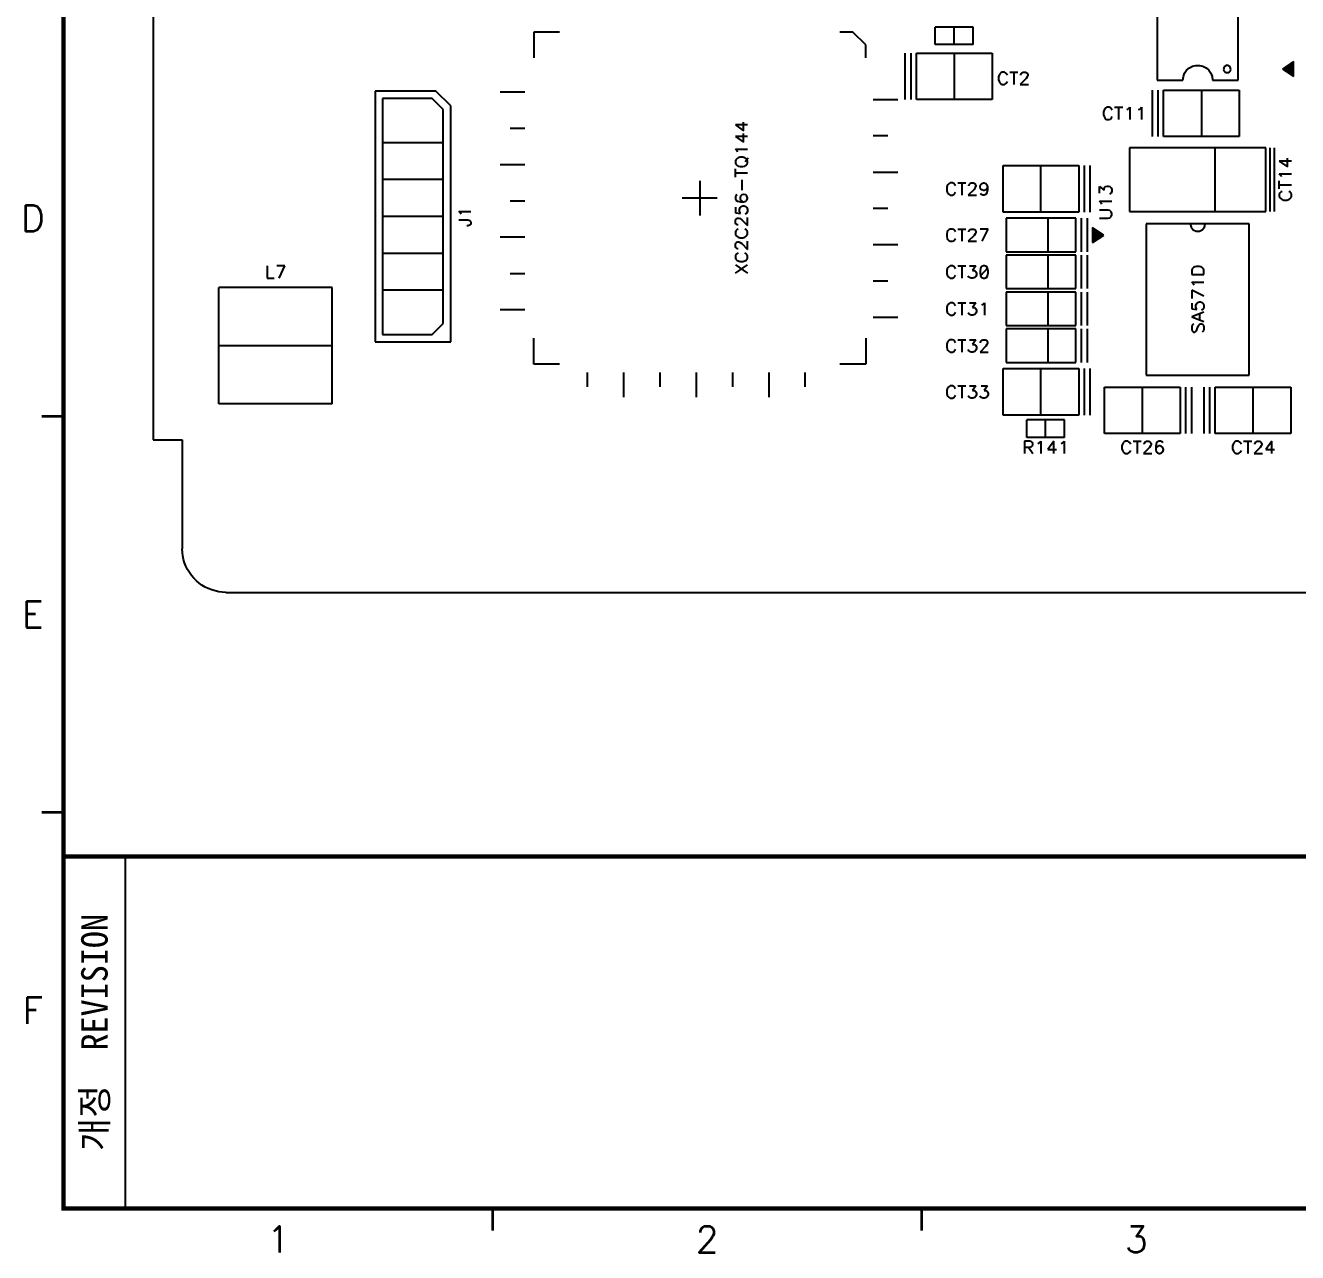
# Model space of a CAD drawing. Extents: x 295 to 953, y 10 to 290.
# Drawn here: x 487.6 to 632.2, y 10 to 149.4 of the extents above; entities that cross this region are included whole.
import ezdxf
from ezdxf.enums import TextEntityAlignment as Align

# ---------------------------------------------------------------- set-up
doc = ezdxf.new("R2010")
doc.units = 0
doc.header["$LTSCALE"] = 5
doc.header["$MEASUREMENT"] = 0
doc.layers.get('0').update_dxf_attribs({"linetype": 'CONTINUOUS', "lineweight": 25})
doc.layers.add('6', color=6, linetype='CONTINUOUS', lineweight=13)
for name, color, linetype in [('DV-INT-A3_TSK', 14, 'CONTINUOUS'), ('SHEET', 3, 'CONTINUOUS'), ('문자', 4, 'CONTINUOUS'), ('테두리', 3, 'CONTINUOUS')]:
    doc.layers.add(name, color=color, linetype=linetype)
doc.styles.get("Standard").update_dxf_attribs({"font": 'simplex.shx'})
doc.styles.add('굴림체', font='')
doc.styles.get('굴림체').set_extended_font_data('GulimChe')

# ---------------------------------------------------------------- blocks, each defined once
blk = doc.blocks.new('C')
at = {"layer": 'SHEET'}
blk.add_line((22, 55), (22, 15), dxfattribs=at)
at = {"layer": '테두리'}
for points, const_width in [([(15, 285), (15, 15), (405, 15), (405, 285), (15, 285)], 0.5), ([(12.5, 105), (15, 105)], 0.3), ([(12.5, 60), (15, 60)], 0.3), ([(15, 55), (405, 55)], 0.5), ([(63.75, 12.5), (63.75, 15)], 0.3), ([(112.5, 12.5), (112.5, 15)], 0.3)]:
    blk.add_lwpolyline(points, dxfattribs=dict(at, const_width=const_width))
at = {"layer": '문자'}
for s, p in [('D', (11.5, 127.5)), ('E', (11.5, 82.5)), ('F', (11.5, 37.5)), ('1', (39.38, 11.5)), ('2', (88.12, 11.5)), ('3', (136.88, 11.5))]:
    blk.add_text(s, height=3, dxfattribs=at).set_placement(p, align=Align.MIDDLE)
at = {"layer": '문자', "style": '굴림체'}
blk.add_text('개정  REVISION', height=3, rotation=90, dxfattribs=at).set_placement((18.5, 35), align=Align.MIDDLE_CENTER)

msp = doc.modelspace()

# ---------------------------------------------------------------- linework, layer by layer
msp.add_line((491.98, 15), (491.98, 15))
msp.add_line((491.98, 15), (491.98, 15))
at = {"layer": 'DV-INT-A3_TSK', "color": 7}
for p, q in [((502.16, 232.68), (502.16, 102.33)), ((616.22, 164.57), (616.22, 143.2)), ((625.44, 143.2), (625.44, 164.57)), ((595.31, 149.21), (591.02, 149.21)), ((591.02, 147.23), (591.02, 149.21)), ((593.17, 147.23), (593.17, 149.21)), ((595.31, 147.23), (595.31, 149.21)), ((548.33, 148.64), (545.39, 148.64)), ((545.39, 148.64), (545.39, 145.71)), ((581.64, 148.64), (580.18, 148.64)), ((583.11, 147.18), (581.64, 148.64)), ((583.11, 145.71), (583.11, 147.18)), ((587.56, 146.25), (587.56, 140.98)), ((588.22, 146.25), (588.22, 140.98)), ((588.88, 146.25), (597.46, 146.25)), ((588.88, 140.98), (588.88, 146.25)), ((595.31, 147.23), (591.02, 147.23)), ((593.17, 146.25), (593.17, 140.98)), ((597.46, 146.25), (597.46, 140.98)), ((619.57, 144.31), (619.88, 144.58)), ((619.88, 144.58), (620.24, 144.76)), ((620.24, 144.76), (620.63, 144.86)), ((620.63, 144.86), (621.03, 144.86)), ((621.03, 144.86), (621.42, 144.76)), ((621.42, 144.76), (621.78, 144.58)), ((621.78, 144.58), (622.08, 144.31)), ((623.85, 144.71), (623.77, 144.36)), ((624.18, 144.87), (623.85, 144.71)), ((624.51, 144.71), (624.18, 144.87)), ((624.59, 144.36), (624.51, 144.71)), ((631.72, 145.3), (630.45, 144.45)), ((630.85, 144.31), (630.85, 144.59)), ((630.94, 144.25), (630.94, 144.65)), ((631.04, 144.18), (631.04, 144.72)), ((631.14, 144.12), (631.14, 144.78)), ((631.23, 144.06), (631.23, 144.85)), ((631.33, 143.99), (631.33, 144.91)), ((631.43, 143.93), (631.43, 144.98)), ((631.52, 143.86), (631.52, 145.04)), ((631.62, 143.8), (631.62, 145.11)), ((631.72, 143.6), (631.72, 145.3)), ((598.27, 143.76), (598.21, 143.56)), ((598.21, 143.56), (598.21, 143.23)), ((598.21, 143.23), (598.27, 143.02)), ((598.34, 143.89), (598.27, 143.76)), ((598.48, 144.03), (598.34, 143.89)), ((598.61, 144.09), (598.48, 144.03)), ((598.87, 144.09), (598.61, 144.09)), ((599.01, 144.03), (598.87, 144.09)), ((599.14, 143.89), (599.01, 144.03)), ((599.21, 143.76), (599.14, 143.89)), ((599.47, 144.09), (600.41, 144.09)), ((599.94, 144.09), (599.94, 142.69)), ((601.34, 143.36), (600.67, 142.69)), ((600.74, 143.82), (600.81, 143.96)), ((600.74, 143.76), (600.74, 143.82)), ((600.81, 143.96), (600.87, 144.03)), ((600.87, 144.03), (601.01, 144.09)), ((601.01, 144.09), (601.27, 144.09)), ((601.27, 144.09), (601.41, 144.03)), ((601.47, 143.56), (601.34, 143.36)), ((601.41, 144.03), (601.47, 143.96)), ((601.47, 143.96), (601.54, 143.82)), ((601.54, 143.69), (601.47, 143.56)), ((601.54, 143.82), (601.54, 143.69)), ((616.22, 143.2), (619.15, 143.2)), ((619.15, 143.2), (619.2, 143.59)), ((619.2, 143.59), (619.34, 143.97)), ((619.34, 143.97), (619.57, 144.31)), ((622.08, 144.31), (622.31, 143.97)), ((622.31, 143.97), (622.46, 143.59)), ((622.46, 143.59), (622.5, 143.2)), ((622.5, 143.2), (625.44, 143.2)), ((623.77, 144.36), (624, 144.07)), ((624, 144.07), (624.36, 144.07)), ((624.36, 144.07), (624.59, 144.36)), ((630.45, 144.45), (631.72, 143.6)), ((630.65, 144.44), (630.65, 144.46)), ((630.75, 144.38), (630.75, 144.52)), ((527.37, 141.94), (527.37, 113.44)), ((534.28, 141.94), (527.37, 141.94)), ((535.96, 140.26), (534.28, 141.94)), ((544.37, 141.83), (541.56, 141.83)), ((598.27, 143.02), (598.34, 142.89)), ((598.34, 142.89), (598.48, 142.76)), ((598.48, 142.76), (598.61, 142.69)), ((598.61, 142.69), (598.87, 142.69)), ((598.87, 142.69), (599.01, 142.76)), ((599.01, 142.76), (599.14, 142.89)), ((599.14, 142.89), (599.21, 143.02)), ((600.67, 142.69), (601.61, 142.69)), ((615.64, 142.06), (615.64, 136.78)), ((616.3, 142.06), (616.3, 136.78)), ((616.96, 142.06), (625.54, 142.06)), ((616.96, 136.78), (616.96, 142.06)), ((621.25, 142.06), (621.25, 136.78)), ((625.54, 142.06), (625.54, 136.78)), ((528.21, 141.1), (528.21, 114.28)), ((533.86, 141.1), (528.21, 141.1)), ((535.12, 139.84), (533.86, 141.1)), ((535.96, 113.44), (535.96, 140.26)), ((583.97, 141), (586.77, 141)), ((597.46, 140.98), (588.88, 140.98)), ((535.12, 115.54), (535.12, 139.84)), ((610.19, 139.77), (610.12, 139.57)), ((610.12, 139.57), (610.12, 139.24)), ((610.12, 139.24), (610.19, 139.04)), ((610.26, 139.9), (610.19, 139.77)), ((610.19, 139.04), (610.26, 138.91)), ((610.39, 140.04), (610.26, 139.9)), ((610.26, 138.91), (610.39, 138.77)), ((610.52, 140.1), (610.39, 140.04)), ((610.39, 138.77), (610.52, 138.71)), ((610.79, 140.1), (610.52, 140.1)), ((610.92, 140.04), (610.79, 140.1)), ((610.79, 138.71), (610.92, 138.77)), ((611.05, 139.9), (610.92, 140.04)), ((610.92, 138.77), (611.05, 138.91)), ((611.12, 139.77), (611.05, 139.9)), ((611.05, 138.91), (611.12, 139.04)), ((611.38, 140.1), (612.31, 140.1)), ((611.85, 140.1), (611.85, 138.71)), ((612.78, 139.84), (612.91, 139.9)), ((612.91, 139.9), (613.11, 140.1)), ((613.11, 140.1), (613.11, 138.71)), ((614.1, 139.84), (614.24, 139.9)), ((614.24, 139.9), (614.44, 140.1)), ((614.44, 140.1), (614.44, 138.71)), ((544.37, 137.7), (542.72, 137.7)), ((569.68, 138.1), (568.3, 138.1)), ((568.3, 138.1), (569.22, 137.44)), ((569.22, 137.44), (569.22, 138.43)), ((610.52, 138.71), (610.79, 138.71)), ((535.02, 136.07), (528.21, 136.07)), ((569.68, 136.78), (568.3, 136.78)), ((568.3, 136.78), (569.22, 136.13)), ((569.22, 136.13), (569.22, 137.11)), ((583.97, 136.88), (585.62, 136.88)), ((625.54, 136.78), (616.96, 136.78)), ((568.5, 135.14), (568.3, 135.34)), ((568.3, 135.34), (569.68, 135.34)), ((568.56, 135.01), (568.5, 135.14)), ((628.58, 135.51), (613.07, 135.51)), ((613.07, 135.51), (613.07, 128.25)), ((622.81, 128.25), (622.81, 135.51)), ((628.58, 128.25), (628.58, 135.51)), ((629.08, 128.25), (629.08, 135.51)), ((629.57, 128.25), (629.57, 135.51)), ((544.37, 133.58), (541.56, 133.58)), ((568.37, 134.15), (568.3, 134.02)), ((568.3, 134.02), (568.3, 133.76)), ((568.3, 133.76), (568.37, 133.63)), ((568.3, 132.18), (568.3, 133.1)), ((568.5, 134.29), (568.37, 134.15)), ((568.37, 133.63), (568.5, 133.5)), ((568.63, 134.35), (568.5, 134.29)), ((568.5, 133.5), (568.63, 133.43)), ((568.83, 134.42), (568.63, 134.35)), ((568.63, 133.43), (568.83, 133.36)), ((569.16, 134.42), (568.83, 134.42)), ((568.83, 133.36), (569.16, 133.36)), ((569.36, 134.35), (569.16, 134.42)), ((569.16, 133.36), (569.36, 133.43)), ((569.49, 134.29), (569.36, 134.35)), ((569.36, 133.43), (569.49, 133.5)), ((569.42, 133.96), (569.81, 134.35)), ((569.62, 134.15), (569.49, 134.29)), ((569.49, 133.5), (569.62, 133.63)), ((569.68, 134.02), (569.62, 134.15)), ((569.62, 133.63), (569.68, 133.76)), ((569.68, 133.76), (569.68, 134.02)), ((598.73, 128.19), (598.73, 133.47)), ((598.73, 133.47), (607.31, 133.47)), ((603.01, 128.19), (603.01, 133.47)), ((607.31, 133.47), (607.31, 128.19)), ((607.97, 128.19), (607.97, 133.47)), ((608.63, 128.19), (608.63, 133.47)), ((631.5, 134), (630.1, 134)), ((630.1, 134), (631.03, 133.34)), ((631.03, 133.34), (631.03, 134.33)), ((535.02, 131.88), (528.21, 131.88)), ((564.25, 131.76), (564.25, 127.8)), ((568.3, 132.64), (569.68, 132.64)), ((569.09, 130.67), (569.09, 131.86)), ((583.97, 132.75), (586.77, 132.75)), ((630.3, 132.34), (630.1, 132.54)), ((630.1, 132.54), (631.5, 132.54)), ((630.1, 130.82), (630.1, 131.75)), ((630.37, 132.21), (630.3, 132.34)), ((568.5, 130.15), (568.37, 130.08)), ((569.03, 130.15), (568.9, 130.01)), ((569.22, 130.21), (569.03, 130.15)), ((569.29, 130.21), (569.22, 130.21)), ((569.49, 130.15), (569.29, 130.21)), ((569.62, 130.01), (569.49, 130.15)), ((592.38, 131.18), (592.31, 130.98)), ((592.31, 130.98), (592.31, 130.65)), ((592.31, 130.65), (592.38, 130.45)), ((592.44, 131.31), (592.38, 131.18)), ((592.38, 130.45), (592.44, 130.32)), ((592.58, 131.44), (592.44, 131.31)), ((592.44, 130.32), (592.58, 130.18)), ((592.71, 131.51), (592.58, 131.44)), ((592.58, 130.18), (592.71, 130.12)), ((592.98, 131.51), (592.71, 131.51)), ((592.71, 130.12), (592.98, 130.12)), ((593.11, 131.44), (592.98, 131.51)), ((592.98, 130.12), (593.11, 130.18)), ((593.24, 131.31), (593.11, 131.44)), ((593.11, 130.18), (593.24, 130.32)), ((593.31, 131.18), (593.24, 131.31)), ((593.24, 130.32), (593.31, 130.45)), ((593.57, 131.51), (594.5, 131.51)), ((594.04, 131.51), (594.04, 130.12)), ((595.43, 130.78), (594.77, 130.12)), ((594.77, 130.12), (595.7, 130.12)), ((594.83, 131.24), (594.9, 131.38)), ((594.83, 131.18), (594.83, 131.24)), ((594.9, 131.38), (594.97, 131.44)), ((594.97, 131.44), (595.1, 131.51)), ((595.1, 131.51), (595.37, 131.51)), ((595.37, 131.51), (595.5, 131.44)), ((595.56, 130.98), (595.43, 130.78)), ((595.5, 131.44), (595.56, 131.38)), ((595.56, 131.38), (595.63, 131.24)), ((595.63, 131.11), (595.56, 130.98)), ((595.63, 131.24), (595.63, 131.11)), ((596.1, 131.11), (596.16, 131.31)), ((596.1, 131.05), (596.1, 131.11)), ((596.16, 130.85), (596.1, 131.05)), ((596.16, 131.31), (596.29, 131.44)), ((596.29, 130.72), (596.16, 130.85)), ((596.23, 130.18), (596.16, 130.32)), ((596.43, 130.12), (596.23, 130.18)), ((596.29, 131.44), (596.49, 131.51)), ((596.49, 130.65), (596.29, 130.72)), ((596.56, 130.12), (596.43, 130.12)), ((596.49, 131.51), (596.56, 131.51)), ((596.56, 130.65), (596.49, 130.65)), ((596.56, 131.51), (596.76, 131.44)), ((596.76, 130.72), (596.56, 130.65)), ((596.76, 130.18), (596.56, 130.12)), ((596.76, 131.44), (596.89, 131.31)), ((596.89, 130.85), (596.76, 130.72)), ((596.89, 130.38), (596.76, 130.18)), ((596.89, 131.31), (596.96, 131.05)), ((596.96, 131.05), (596.89, 130.85)), ((596.96, 130.72), (596.89, 130.38)), ((596.96, 131.05), (596.96, 130.72)), ((609.67, 130.36), (609.67, 131.09)), ((609.67, 131.09), (610.2, 130.69)), ((610.2, 130.89), (610.27, 131.02)), ((610.2, 130.69), (610.2, 130.89)), ((610.27, 131.02), (610.33, 131.09)), ((610.33, 131.09), (610.53, 131.16)), ((610.53, 131.16), (610.66, 131.16)), ((610.66, 131.16), (610.86, 131.09)), ((610.93, 130.29), (610.8, 130.23)), ((610.86, 131.09), (611, 130.95)), ((611, 130.36), (610.93, 130.29)), ((611, 130.95), (611.07, 130.76)), ((611.07, 130.56), (611, 130.36)), ((611.07, 130.76), (611.07, 130.56)), ((630.1, 131.28), (631.5, 131.28)), ((630.17, 130.35), (630.1, 130.22)), ((630.1, 130.22), (630.1, 129.95)), ((630.3, 130.48), (630.17, 130.35)), ((630.44, 130.55), (630.3, 130.48)), ((631.3, 130.48), (631.17, 130.55)), ((631.43, 130.35), (631.3, 130.48)), ((631.5, 130.22), (631.43, 130.35)), ((631.5, 129.95), (631.5, 130.22)), ((544.37, 129.45), (542.72, 129.45)), ((566.23, 129.79), (562.27, 129.79)), ((568.37, 130.08), (568.3, 129.88)), ((568.3, 129.88), (568.3, 129.75)), ((568.3, 129.75), (568.37, 129.55)), ((568.3, 128.76), (568.3, 128.11)), ((568.37, 129.55), (568.56, 129.42)), ((568.56, 129.42), (568.9, 129.36)), ((568.76, 128.5), (568.83, 128.7)), ((568.9, 130.01), (568.83, 129.81)), ((568.83, 129.81), (568.83, 129.75)), ((568.83, 129.75), (568.9, 129.55)), ((568.83, 128.7), (568.96, 128.83)), ((568.9, 129.55), (569.03, 129.42)), ((568.9, 129.36), (569.22, 129.36)), ((568.96, 128.83), (569.16, 128.9)), ((569.03, 129.42), (569.22, 129.36)), ((569.16, 128.9), (569.29, 128.9)), ((569.22, 129.36), (569.49, 129.42)), ((569.29, 128.9), (569.49, 128.83)), ((569.49, 129.42), (569.62, 129.55)), ((569.49, 128.83), (569.62, 128.7)), ((569.68, 129.81), (569.62, 130.01)), ((569.62, 129.55), (569.68, 129.75)), ((569.62, 128.7), (569.68, 128.5)), ((569.68, 129.75), (569.68, 129.81)), ((609.87, 129.23), (609.67, 129.42)), ((609.67, 129.42), (611.07, 129.42)), ((609.93, 129.09), (609.87, 129.23)), ((630.1, 129.95), (630.17, 129.82)), ((630.17, 129.82), (630.3, 129.69)), ((630.3, 129.69), (630.44, 129.62)), ((630.44, 129.62), (630.63, 129.55)), ((630.63, 129.55), (630.96, 129.55)), ((630.96, 129.55), (631.17, 129.62)), ((631.17, 129.62), (631.3, 129.69)), ((631.3, 129.69), (631.43, 129.82)), ((631.43, 129.82), (631.5, 129.95)), ((535.02, 127.69), (528.21, 127.69)), ((537.07, 128.08), (536.88, 128.28)), ((536.88, 128.28), (538.25, 128.28)), ((536.88, 127.3), (537.92, 127.3)), ((537.14, 127.95), (537.07, 128.08)), ((537.92, 127.3), (538.12, 127.23)), ((538.12, 127.23), (538.19, 127.17)), ((568.3, 128.11), (568.9, 128.04)), ((568.3, 127.25), (568.37, 127.38)), ((568.3, 126.99), (568.3, 127.25)), ((568.37, 127.38), (568.43, 127.45)), ((568.43, 127.45), (568.56, 127.51)), ((568.56, 127.51), (568.7, 127.51)), ((568.7, 127.51), (568.83, 127.45)), ((568.76, 128.31), (568.76, 128.5)), ((568.83, 128.11), (568.76, 128.31)), ((568.9, 128.04), (568.83, 128.11)), ((568.83, 127.45), (569.03, 127.32)), ((569.03, 127.32), (569.68, 126.66)), ((569.55, 128.04), (569.42, 127.97)), ((569.62, 128.11), (569.55, 128.04)), ((569.68, 128.31), (569.62, 128.11)), ((569.68, 128.5), (569.68, 128.31)), ((569.68, 126.66), (569.68, 127.58)), ((583.97, 128.63), (585.62, 128.63)), ((607.31, 128.19), (598.73, 128.19)), ((599.06, 127.49), (599.06, 123.7)), ((602.03, 127.49), (599.06, 127.49)), ((602.52, 127.49), (602.03, 127.49)), ((603.43, 127.49), (602.52, 127.49)), ((604.17, 127.49), (603.43, 127.49)), ((603.84, 123.7), (603.84, 127.49)), ((606.98, 127.49), (604.17, 127.49)), ((606.98, 123.7), (606.98, 127.49)), ((607.64, 123.7), (607.64, 127.49)), ((608.3, 123.7), (608.3, 127.49)), ((610.66, 128.43), (609.67, 128.43)), ((609.67, 127.5), (610.66, 127.5)), ((610.86, 128.36), (610.66, 128.43)), ((610.66, 127.5), (610.86, 127.56)), ((611, 128.23), (610.86, 128.36)), ((610.86, 127.56), (611, 127.69)), ((611.07, 128.03), (611, 128.23)), ((611, 127.69), (611.07, 127.89)), ((611.07, 127.89), (611.07, 128.03)), ((613.07, 128.25), (628.58, 128.25)), ((537.92, 126.64), (537.79, 126.64)), ((538.12, 126.7), (537.92, 126.64)), ((538.19, 126.77), (538.12, 126.7)), ((538.19, 127.17), (538.25, 127.03)), ((538.25, 126.9), (538.19, 126.77)), ((538.25, 127.03), (538.25, 126.9)), ((568.37, 126.86), (568.3, 126.99)), ((568.37, 126.07), (568.3, 125.94)), ((568.3, 125.94), (568.3, 125.67)), ((568.43, 126.79), (568.37, 126.86)), ((568.5, 126.2), (568.37, 126.07)), ((568.56, 126.73), (568.43, 126.79)), ((568.63, 126.26), (568.5, 126.2)), ((568.63, 126.73), (568.56, 126.73)), ((569.49, 126.2), (569.36, 126.26)), ((569.62, 126.07), (569.49, 126.2)), ((569.68, 125.94), (569.62, 126.07)), ((569.68, 125.67), (569.68, 125.94)), ((592.38, 125.94), (592.31, 125.74)), ((592.44, 126.07), (592.38, 125.94)), ((592.58, 126.21), (592.44, 126.07)), ((592.71, 126.27), (592.58, 126.21)), ((592.98, 126.27), (592.71, 126.27)), ((593.11, 126.21), (592.98, 126.27)), ((593.24, 126.07), (593.11, 126.21)), ((593.31, 125.94), (593.24, 126.07)), ((593.57, 126.27), (594.5, 126.27)), ((594.04, 126.27), (594.04, 124.88)), ((594.83, 126), (594.9, 126.14)), ((594.83, 125.94), (594.83, 126)), ((594.9, 126.14), (594.97, 126.21)), ((594.97, 126.21), (595.1, 126.27)), ((595.1, 126.27), (595.37, 126.27)), ((595.37, 126.27), (595.5, 126.21)), ((595.5, 126.21), (595.56, 126.14)), ((595.56, 126.14), (595.63, 126)), ((595.63, 125.87), (595.56, 125.74)), ((595.63, 126), (595.63, 125.87)), ((597.02, 126.27), (596.1, 126.27)), ((596.36, 124.88), (597.02, 126.27)), ((608.88, 126.44), (608.88, 124.74)), ((610.16, 125.59), (608.88, 126.44)), ((609, 124.94), (609, 126.24)), ((609.1, 125.01), (609.1, 126.17)), ((609.2, 125.07), (609.2, 126.11)), ((609.3, 125.14), (609.3, 126.04)), ((609.39, 125.2), (609.39, 125.98)), ((609.49, 125.27), (609.49, 125.92)), ((609.59, 125.33), (609.59, 125.85)), ((609.68, 125.4), (609.68, 125.79)), ((614.96, 126.85), (614.96, 109.67)), ((619.99, 126.85), (614.96, 126.85)), ((626.69, 126.85), (619.99, 126.85)), ((619.99, 126.85), (620.07, 126.49)), ((620.07, 126.49), (620.31, 126.19)), ((620.31, 126.19), (620.64, 126.03)), ((620.64, 126.03), (621.02, 126.03)), ((621.02, 126.03), (621.35, 126.19)), ((621.35, 126.19), (621.59, 126.49)), ((621.59, 126.49), (621.66, 126.85)), ((626.69, 109.67), (626.69, 126.85)), ((544.37, 125.33), (541.56, 125.33)), ((568.3, 125.67), (568.37, 125.54)), ((568.3, 124.56), (568.37, 124.69)), ((568.3, 124.29), (568.3, 124.56)), ((568.37, 125.54), (568.5, 125.41)), ((568.37, 124.69), (568.43, 124.76)), ((568.43, 124.76), (568.56, 124.82)), ((568.5, 125.41), (568.63, 125.35)), ((568.56, 124.82), (568.7, 124.82)), ((568.63, 125.35), (568.83, 125.28)), ((568.7, 124.82), (568.83, 124.76)), ((568.83, 125.28), (569.16, 125.28)), ((568.83, 124.76), (569.03, 124.62)), ((569.03, 124.62), (569.68, 123.96)), ((569.16, 125.28), (569.36, 125.35)), ((569.36, 125.35), (569.49, 125.41)), ((569.49, 125.41), (569.62, 125.54)), ((569.62, 125.54), (569.68, 125.67)), ((569.68, 123.96), (569.68, 124.89)), ((583.97, 124.5), (586.77, 124.5)), ((592.31, 125.74), (592.31, 125.41)), ((592.31, 125.41), (592.38, 125.21)), ((592.38, 125.21), (592.44, 125.08)), ((592.44, 125.08), (592.58, 124.94)), ((592.58, 124.94), (592.71, 124.88)), ((592.71, 124.88), (592.98, 124.88)), ((592.98, 124.88), (593.11, 124.94)), ((593.11, 124.94), (593.24, 125.08)), ((593.24, 125.08), (593.31, 125.21)), ((595.43, 125.54), (594.77, 124.88)), ((594.77, 124.88), (595.7, 124.88)), ((595.56, 125.74), (595.43, 125.54)), ((608.88, 124.74), (610.16, 125.59)), ((609.78, 125.46), (609.78, 125.72)), ((609.88, 125.53), (609.88, 125.66)), ((535.02, 123.5), (528.21, 123.5)), ((568.37, 124.16), (568.3, 124.29)), ((568.37, 123.37), (568.3, 123.24)), ((568.3, 123.24), (568.3, 122.98)), ((568.3, 122.98), (568.37, 122.85)), ((568.43, 124.1), (568.37, 124.16)), ((568.5, 123.51), (568.37, 123.37)), ((568.56, 124.03), (568.43, 124.1)), ((568.63, 123.57), (568.5, 123.51)), ((568.63, 124.03), (568.56, 124.03)), ((569.49, 123.51), (569.36, 123.57)), ((569.62, 123.37), (569.49, 123.51)), ((569.68, 123.24), (569.62, 123.37)), ((569.62, 122.85), (569.68, 122.98)), ((569.68, 122.98), (569.68, 123.24)), ((599.06, 123.7), (602.03, 123.7)), ((599.06, 123.3), (599.06, 119.5)), ((602.03, 123.3), (599.06, 123.3)), ((602.03, 123.7), (602.52, 123.7)), ((602.52, 123.3), (602.03, 123.3)), ((602.52, 123.7), (603.43, 123.7)), ((603.43, 123.3), (602.52, 123.3)), ((603.43, 123.7), (604.17, 123.7)), ((604.17, 123.3), (603.43, 123.3)), ((603.84, 119.5), (603.84, 123.3)), ((604.17, 123.7), (606.98, 123.7)), ((606.98, 123.3), (604.17, 123.3)), ((606.98, 119.5), (606.98, 123.3)), ((607.64, 119.5), (607.64, 123.3)), ((608.3, 119.5), (608.3, 123.3)), ((515.11, 122.11), (515.11, 120.69)), ((517.13, 122.11), (516.19, 122.11)), ((516.46, 120.69), (517.13, 122.11)), ((568.3, 122.19), (569.68, 121.27)), ((568.3, 121.27), (569.68, 122.19)), ((568.37, 122.85), (568.5, 122.71)), ((568.5, 122.71), (568.63, 122.65)), ((568.63, 122.65), (568.83, 122.58)), ((568.83, 122.58), (569.16, 122.58)), ((569.16, 122.58), (569.36, 122.65)), ((569.36, 122.65), (569.49, 122.71)), ((569.49, 122.71), (569.62, 122.85)), ((592.38, 121.75), (592.31, 121.55)), ((592.31, 121.55), (592.31, 121.22)), ((592.44, 121.88), (592.38, 121.75)), ((592.58, 122.01), (592.44, 121.88)), ((592.71, 122.08), (592.58, 122.01)), ((592.98, 122.08), (592.71, 122.08)), ((593.11, 122.01), (592.98, 122.08)), ((593.24, 121.88), (593.11, 122.01)), ((593.31, 121.75), (593.24, 121.88)), ((593.57, 122.08), (594.5, 122.08)), ((594.04, 122.08), (594.04, 120.69)), ((594.9, 122.08), (595.63, 122.08)), ((595.63, 122.08), (595.23, 121.55)), ((595.23, 121.55), (595.43, 121.55)), ((595.43, 121.55), (595.56, 121.48)), ((595.56, 121.48), (595.63, 121.42)), ((595.63, 121.42), (595.7, 121.22)), ((596.16, 121.81), (596.1, 121.48)), ((596.1, 121.48), (596.1, 121.29)), ((596.29, 122.01), (596.16, 121.81)), ((596.96, 121.81), (596.16, 120.95)), ((596.49, 122.08), (596.29, 122.01)), ((596.62, 122.08), (596.49, 122.08)), ((596.82, 122.01), (596.62, 122.08)), ((596.96, 121.81), (596.82, 122.01)), ((597.02, 121.48), (596.96, 121.81)), ((597.02, 121.29), (597.02, 121.48)), ((620.22, 121.76), (620.16, 121.56)), ((620.16, 121.56), (620.16, 121.1)), ((620.36, 121.89), (620.22, 121.76)), ((620.49, 121.96), (620.36, 121.89)), ((620.69, 122.02), (620.49, 121.96)), ((621.02, 122.02), (620.69, 122.02)), ((621.22, 121.96), (621.02, 122.02)), ((621.35, 121.89), (621.22, 121.96)), ((621.48, 121.76), (621.35, 121.89)), ((621.54, 121.56), (621.48, 121.76)), ((621.54, 121.1), (621.54, 121.56)), ((515.11, 120.69), (515.92, 120.69)), ((544.37, 121.2), (542.72, 121.2)), ((583.97, 120.38), (585.62, 120.38)), ((592.31, 121.22), (592.38, 121.02)), ((592.38, 121.02), (592.44, 120.89)), ((592.44, 120.89), (592.58, 120.75)), ((592.58, 120.75), (592.71, 120.69)), ((592.71, 120.69), (592.98, 120.69)), ((592.98, 120.69), (593.11, 120.75)), ((593.11, 120.75), (593.24, 120.89)), ((593.24, 120.89), (593.31, 121.02)), ((594.83, 120.82), (594.77, 120.95)), ((594.9, 120.75), (594.83, 120.82)), ((595.1, 120.69), (594.9, 120.75)), ((595.3, 120.69), (595.1, 120.69)), ((595.5, 120.75), (595.3, 120.69)), ((595.63, 120.89), (595.5, 120.75)), ((595.7, 121.08), (595.63, 120.89)), ((595.7, 121.22), (595.7, 121.08)), ((596.1, 121.29), (596.16, 120.95)), ((596.16, 120.95), (596.29, 120.75)), ((596.29, 120.75), (596.49, 120.69)), ((596.49, 120.69), (596.62, 120.69)), ((596.62, 120.69), (596.82, 120.75)), ((596.82, 120.75), (596.96, 120.95)), ((596.96, 120.95), (597.02, 121.29)), ((620.16, 121.1), (621.54, 121.1)), ((620.36, 120.04), (620.16, 120.24)), ((620.16, 120.24), (621.54, 120.24)), ((620.42, 119.91), (620.36, 120.04)), ((522.49, 119.62), (509.62, 119.62)), ((509.62, 106.42), (509.62, 119.62)), ((522.49, 106.42), (522.49, 119.62)), ((535.02, 119.31), (528.21, 119.31)), ((599.06, 119.5), (602.03, 119.5)), ((599.06, 119.11), (599.06, 115.31)), ((602.03, 119.11), (599.06, 119.11)), ((602.03, 119.5), (602.52, 119.5)), ((602.52, 119.11), (602.03, 119.11)), ((602.52, 119.5), (603.43, 119.5)), ((603.43, 119.11), (602.52, 119.11)), ((603.43, 119.5), (604.17, 119.5)), ((604.17, 119.11), (603.43, 119.11)), ((603.84, 115.31), (603.84, 119.11)), ((604.17, 119.5), (606.98, 119.5)), ((606.98, 119.11), (604.17, 119.11)), ((606.98, 115.31), (606.98, 119.11)), ((607.64, 115.31), (607.64, 119.11)), ((608.3, 115.31), (608.3, 119.11)), ((621.54, 118.65), (620.16, 119.32)), ((620.16, 119.32), (620.16, 118.39)), ((544.37, 117.08), (541.56, 117.08)), ((592.38, 117.56), (592.31, 117.36)), ((592.31, 117.36), (592.31, 117.03)), ((592.44, 117.69), (592.38, 117.56)), ((592.58, 117.82), (592.44, 117.69)), ((592.71, 117.89), (592.58, 117.82)), ((592.98, 117.89), (592.71, 117.89)), ((593.11, 117.82), (592.98, 117.89)), ((593.24, 117.69), (593.11, 117.82)), ((593.31, 117.56), (593.24, 117.69)), ((593.57, 117.89), (594.5, 117.89)), ((594.04, 117.89), (594.04, 116.5)), ((594.9, 117.89), (595.63, 117.89)), ((595.63, 117.89), (595.23, 117.36)), ((595.23, 117.36), (595.43, 117.36)), ((595.43, 117.36), (595.56, 117.29)), ((595.56, 117.29), (595.63, 117.22)), ((595.63, 117.22), (595.7, 117.03)), ((596.29, 117.62), (596.43, 117.69)), ((596.43, 117.69), (596.62, 117.89)), ((596.62, 117.89), (596.62, 116.5)), ((620.16, 117.86), (620.16, 117.2)), ((620.16, 117.2), (620.75, 117.14)), ((620.62, 117.6), (620.69, 117.79)), ((620.62, 117.4), (620.62, 117.6)), ((620.69, 117.2), (620.62, 117.4)), ((620.69, 117.79), (620.82, 117.93)), ((620.75, 117.14), (620.69, 117.2)), ((620.82, 117.93), (621.02, 117.99)), ((621.02, 117.99), (621.15, 117.99)), ((621.15, 117.99), (621.35, 117.93)), ((621.41, 117.14), (621.28, 117.07)), ((621.35, 117.93), (621.48, 117.79)), ((621.48, 117.2), (621.41, 117.14)), ((621.48, 117.79), (621.54, 117.6)), ((621.54, 117.4), (621.48, 117.2)), ((621.54, 117.6), (621.54, 117.4)), ((583.97, 116.25), (586.77, 116.25)), ((592.31, 117.03), (592.38, 116.83)), ((592.38, 116.83), (592.44, 116.7)), ((592.44, 116.7), (592.58, 116.56)), ((592.58, 116.56), (592.71, 116.5)), ((592.71, 116.5), (592.98, 116.5)), ((592.98, 116.5), (593.11, 116.56)), ((593.11, 116.56), (593.24, 116.7)), ((593.24, 116.7), (593.31, 116.83)), ((594.83, 116.63), (594.77, 116.76)), ((594.9, 116.56), (594.83, 116.63)), ((595.1, 116.5), (594.9, 116.56)), ((595.3, 116.5), (595.1, 116.5)), ((595.5, 116.56), (595.3, 116.5)), ((595.63, 116.7), (595.5, 116.56)), ((595.7, 116.89), (595.63, 116.7)), ((595.7, 117.03), (595.7, 116.89)), ((621.54, 116.81), (620.16, 116.28)), ((620.16, 116.28), (621.54, 115.75)), ((621.08, 115.95), (621.08, 116.61)), ((528.21, 114.28), (533.86, 114.28)), ((533.86, 114.28), (535.12, 115.54)), ((599.06, 115.31), (602.03, 115.31)), ((599.06, 114.92), (599.06, 111.12)), ((602.03, 114.92), (599.06, 114.92)), ((602.03, 115.31), (602.52, 115.31)), ((602.52, 114.92), (602.03, 114.92)), ((602.52, 115.31), (603.43, 115.31)), ((603.43, 114.92), (602.52, 114.92)), ((603.43, 115.31), (604.17, 115.31)), ((604.17, 114.92), (603.43, 114.92)), ((603.84, 111.12), (603.84, 114.92)), ((604.17, 115.31), (606.98, 115.31)), ((606.98, 114.92), (604.17, 114.92)), ((606.98, 111.12), (606.98, 114.92)), ((607.64, 111.12), (607.64, 114.92)), ((608.3, 111.12), (608.3, 114.92)), ((620.22, 115.35), (620.16, 115.15)), ((620.16, 115.15), (620.16, 114.89)), ((620.16, 114.89), (620.22, 114.69)), ((620.36, 115.49), (620.22, 115.35)), ((620.22, 114.69), (620.36, 114.56)), ((620.36, 114.56), (620.49, 114.56)), ((620.49, 114.56), (620.62, 114.63)), ((620.62, 114.63), (620.69, 114.69)), ((620.69, 114.69), (620.75, 114.82)), ((620.75, 114.82), (620.89, 115.22)), ((620.89, 115.22), (620.95, 115.35)), ((620.95, 115.35), (621.02, 115.42)), ((621.02, 115.42), (621.15, 115.49)), ((621.15, 115.49), (621.35, 115.49)), ((621.35, 115.49), (621.48, 115.35)), ((621.48, 114.69), (621.35, 114.56)), ((621.48, 115.35), (621.54, 115.15)), ((621.54, 114.89), (621.48, 114.69)), ((621.54, 115.15), (621.54, 114.89)), ((522.49, 113.02), (509.62, 113.02)), ((527.37, 113.44), (534.49, 113.44)), ((534.49, 113.44), (535.96, 113.44)), ((545.39, 110.93), (545.39, 113.86)), ((583.11, 113.86), (583.11, 110.93)), ((592.38, 113.36), (592.31, 113.17)), ((592.31, 113.17), (592.31, 112.84)), ((592.31, 112.84), (592.38, 112.64)), ((592.44, 113.5), (592.38, 113.36)), ((592.58, 113.63), (592.44, 113.5)), ((592.71, 113.7), (592.58, 113.63)), ((592.98, 113.7), (592.71, 113.7)), ((593.11, 113.63), (592.98, 113.7)), ((593.24, 113.5), (593.11, 113.63)), ((593.31, 113.36), (593.24, 113.5)), ((593.57, 113.7), (594.5, 113.7)), ((594.04, 113.7), (594.04, 112.3)), ((594.9, 113.7), (595.63, 113.7)), ((595.63, 113.7), (595.23, 113.17)), ((595.23, 113.17), (595.43, 113.17)), ((595.43, 113.17), (595.56, 113.1)), ((595.56, 113.1), (595.63, 113.03)), ((595.63, 113.03), (595.7, 112.84)), ((595.7, 112.84), (595.7, 112.7)), ((596.76, 112.97), (596.1, 112.3)), ((596.16, 113.43), (596.23, 113.57)), ((596.16, 113.36), (596.16, 113.43)), ((596.23, 113.57), (596.29, 113.63)), ((596.29, 113.63), (596.43, 113.7)), ((596.43, 113.7), (596.69, 113.7)), ((596.69, 113.7), (596.82, 113.63)), ((596.89, 113.17), (596.76, 112.97)), ((596.82, 113.63), (596.89, 113.57)), ((596.89, 113.57), (596.96, 113.43)), ((596.96, 113.3), (596.89, 113.17)), ((596.96, 113.43), (596.96, 113.3)), ((592.38, 112.64), (592.44, 112.51)), ((592.44, 112.51), (592.58, 112.37)), ((592.58, 112.37), (592.71, 112.3)), ((592.71, 112.3), (592.98, 112.3)), ((592.98, 112.3), (593.11, 112.37)), ((593.11, 112.37), (593.24, 112.51)), ((593.24, 112.51), (593.31, 112.64)), ((594.83, 112.44), (594.77, 112.57)), ((594.9, 112.37), (594.83, 112.44)), ((595.1, 112.3), (594.9, 112.37)), ((595.3, 112.3), (595.1, 112.3)), ((595.5, 112.37), (595.3, 112.3)), ((595.63, 112.51), (595.5, 112.37)), ((595.7, 112.7), (595.63, 112.51)), ((596.1, 112.3), (597.02, 112.3)), ((548.33, 110.93), (545.39, 110.93)), ((551.46, 109.98), (551.46, 108.33)), ((555.59, 109.98), (555.59, 107.18)), ((559.71, 109.98), (559.71, 108.33)), ((563.84, 109.98), (563.84, 107.18)), ((567.96, 109.98), (567.96, 108.33)), ((572.09, 109.98), (572.09, 107.18)), ((576.21, 109.98), (576.21, 108.33)), ((583.11, 110.93), (580.18, 110.93)), ((598.73, 105.14), (598.73, 110.42)), ((598.73, 110.42), (607.31, 110.42)), ((599.06, 111.12), (602.03, 111.12)), ((602.03, 111.12), (602.52, 111.12)), ((602.52, 111.12), (603.43, 111.12)), ((603.01, 105.14), (603.01, 110.42)), ((603.43, 111.12), (604.17, 111.12)), ((604.17, 111.12), (606.98, 111.12)), ((607.31, 110.42), (607.31, 105.14)), ((607.97, 105.14), (607.97, 110.42)), ((608.63, 105.14), (608.63, 110.42)), ((592.71, 108.46), (592.58, 108.39)), ((592.98, 108.46), (592.71, 108.46)), ((593.11, 108.39), (592.98, 108.46)), ((593.57, 108.46), (594.5, 108.46)), ((594.04, 108.46), (594.04, 107.07)), ((594.9, 108.46), (595.63, 108.46)), ((595.63, 108.46), (595.23, 107.93)), ((596.23, 108.46), (596.96, 108.46)), ((596.96, 108.46), (596.56, 107.93)), ((614.96, 109.67), (626.69, 109.67)), ((592.38, 108.13), (592.31, 107.93)), ((592.31, 107.93), (592.31, 107.6)), ((592.31, 107.6), (592.38, 107.4)), ((592.44, 108.26), (592.38, 108.13)), ((592.38, 107.4), (592.44, 107.27)), ((592.58, 108.39), (592.44, 108.26)), ((592.44, 107.27), (592.58, 107.13)), ((592.58, 107.13), (592.71, 107.07)), ((592.71, 107.07), (592.98, 107.07)), ((592.98, 107.07), (593.11, 107.13)), ((593.24, 108.26), (593.11, 108.39)), ((593.11, 107.13), (593.24, 107.27)), ((593.31, 108.13), (593.24, 108.26)), ((593.24, 107.27), (593.31, 107.4)), ((594.83, 107.2), (594.77, 107.33)), ((594.9, 107.13), (594.83, 107.2)), ((595.1, 107.07), (594.9, 107.13)), ((595.3, 107.07), (595.1, 107.07)), ((595.23, 107.93), (595.43, 107.93)), ((595.5, 107.13), (595.3, 107.07)), ((595.43, 107.93), (595.56, 107.86)), ((595.63, 107.27), (595.5, 107.13)), ((595.56, 107.86), (595.63, 107.79)), ((595.63, 107.79), (595.7, 107.6)), ((595.7, 107.46), (595.63, 107.27)), ((595.7, 107.6), (595.7, 107.46)), ((596.16, 107.2), (596.1, 107.33)), ((596.23, 107.13), (596.16, 107.2)), ((596.43, 107.07), (596.23, 107.13)), ((596.62, 107.07), (596.43, 107.07)), ((596.56, 107.93), (596.76, 107.93)), ((596.82, 107.13), (596.62, 107.07)), ((596.76, 107.93), (596.89, 107.86)), ((596.96, 107.27), (596.82, 107.13)), ((596.89, 107.86), (596.96, 107.79)), ((596.96, 107.79), (597.02, 107.6)), ((597.02, 107.46), (596.96, 107.27)), ((597.02, 107.6), (597.02, 107.46)), ((610.25, 103.05), (610.25, 108.32)), ((610.25, 108.32), (618.83, 108.32)), ((614.54, 103.05), (614.54, 108.32)), ((618.83, 108.32), (618.83, 103.05)), ((619.49, 103.05), (619.49, 108.32)), ((620.15, 103.05), (620.15, 108.32)), ((621.51, 108.32), (621.51, 103.05)), ((622.16, 108.32), (622.16, 103.05)), ((622.83, 108.32), (631.4, 108.32)), ((622.83, 103.05), (622.83, 108.32)), ((627.11, 108.32), (627.11, 103.05)), ((631.4, 108.32), (631.4, 103.05)), ((522.49, 106.42), (509.62, 106.42)), ((607.31, 105.14), (598.73, 105.14)), ((605.68, 104.58), (601.4, 104.58)), ((601.4, 102.6), (601.4, 104.58)), ((603.54, 102.6), (603.54, 104.58)), ((605.68, 102.6), (605.68, 104.58)), ((618.83, 103.05), (610.25, 103.05)), ((631.4, 103.05), (622.83, 103.05)), ((502.16, 102.33), (505.46, 102.33)), ((505.46, 102.33), (505.46, 89.95)), ((601.75, 102.17), (601.15, 102.17)), ((601.15, 102.17), (601.15, 100.78)), ((601.15, 101.51), (601.75, 101.51)), ((605.68, 102.6), (601.4, 102.6)), ((601.62, 101.51), (602.08, 100.78)), ((601.95, 102.1), (601.75, 102.17)), ((601.75, 101.51), (601.95, 101.58)), ((602.02, 102.04), (601.95, 102.1)), ((601.95, 101.58), (602.02, 101.64)), ((602.08, 101.91), (602.02, 102.04)), ((602.02, 101.64), (602.08, 101.77)), ((602.08, 101.77), (602.08, 101.91)), ((602.68, 101.91), (602.81, 101.97)), ((602.81, 101.97), (603.01, 102.17)), ((603.01, 102.17), (603.01, 100.78)), ((604.47, 102.17), (603.81, 101.24)), ((603.81, 101.24), (604.8, 101.24)), ((604.47, 100.78), (604.47, 102.17)), ((605.33, 101.91), (605.46, 101.97)), ((605.46, 101.97), (605.66, 102.17)), ((605.66, 102.17), (605.66, 100.78)), ((612.29, 101.84), (612.22, 101.64)), ((612.22, 101.64), (612.22, 101.31)), ((612.22, 101.31), (612.29, 101.11)), ((612.35, 101.97), (612.29, 101.84)), ((612.49, 102.11), (612.35, 101.97)), ((612.62, 102.17), (612.49, 102.11)), ((612.88, 102.17), (612.62, 102.17)), ((613.01, 102.11), (612.88, 102.17)), ((613.15, 101.97), (613.01, 102.11)), ((613.22, 101.84), (613.15, 101.97)), ((613.48, 102.17), (614.41, 102.17)), ((613.94, 102.17), (613.94, 100.78)), ((615.34, 101.44), (614.67, 100.78)), ((614.74, 101.91), (614.81, 102.04)), ((614.74, 101.84), (614.74, 101.91)), ((614.81, 102.04), (614.88, 102.11)), ((614.88, 102.11), (615.01, 102.17)), ((615.01, 102.17), (615.27, 102.17)), ((615.27, 102.17), (615.4, 102.11)), ((615.47, 101.64), (615.34, 101.44)), ((615.4, 102.11), (615.47, 102.04)), ((615.47, 102.04), (615.54, 101.91)), ((615.54, 101.78), (615.47, 101.64)), ((615.54, 101.91), (615.54, 101.78)), ((616.13, 101.91), (616.07, 101.58)), ((616.07, 101.58), (616.07, 101.24)), ((616.13, 101.44), (616.07, 101.24)), ((616.07, 101.24), (616.13, 100.98)), ((616.27, 102.11), (616.13, 101.91)), ((616.27, 101.58), (616.13, 101.44)), ((616.47, 102.17), (616.27, 102.11)), ((616.47, 101.64), (616.27, 101.58)), ((616.6, 102.17), (616.47, 102.17)), ((616.53, 101.64), (616.47, 101.64)), ((616.73, 101.58), (616.53, 101.64)), ((616.8, 102.11), (616.6, 102.17)), ((616.87, 101.44), (616.73, 101.58)), ((616.87, 101.97), (616.8, 102.11)), ((616.93, 101.24), (616.87, 101.44)), ((616.87, 100.98), (616.93, 101.18)), ((616.93, 101.18), (616.93, 101.24)), ((624.86, 101.84), (624.79, 101.64)), ((624.79, 101.64), (624.79, 101.31)), ((624.79, 101.31), (624.86, 101.11)), ((624.93, 101.97), (624.86, 101.84)), ((625.06, 102.11), (624.93, 101.97)), ((625.19, 102.17), (625.06, 102.11)), ((625.46, 102.17), (625.19, 102.17)), ((625.59, 102.11), (625.46, 102.17)), ((625.72, 101.97), (625.59, 102.11)), ((625.79, 101.84), (625.72, 101.97)), ((626.05, 102.17), (626.98, 102.17)), ((626.52, 102.17), (626.52, 100.78)), ((627.91, 101.44), (627.25, 100.78)), ((627.31, 101.91), (627.38, 102.04)), ((627.31, 101.84), (627.31, 101.91)), ((627.38, 102.04), (627.45, 102.11)), ((627.45, 102.11), (627.58, 102.17)), ((627.58, 102.17), (627.85, 102.17)), ((627.85, 102.17), (627.98, 102.11)), ((628.04, 101.64), (627.91, 101.44)), ((627.98, 102.11), (628.04, 102.04)), ((628.04, 102.04), (628.11, 101.91)), ((628.11, 101.78), (628.04, 101.64)), ((628.11, 101.91), (628.11, 101.78)), ((629.24, 102.17), (628.58, 101.24)), ((628.58, 101.24), (629.57, 101.24)), ((629.24, 100.78), (629.24, 102.17)), ((612.29, 101.11), (612.35, 100.98)), ((612.35, 100.98), (612.49, 100.85)), ((612.49, 100.85), (612.62, 100.78)), ((612.62, 100.78), (612.88, 100.78)), ((612.88, 100.78), (613.01, 100.85)), ((613.01, 100.85), (613.15, 100.98)), ((613.15, 100.98), (613.22, 101.11)), ((614.67, 100.78), (615.6, 100.78)), ((616.13, 100.98), (616.27, 100.85)), ((616.27, 100.85), (616.47, 100.78)), ((616.47, 100.78), (616.53, 100.78)), ((616.53, 100.78), (616.73, 100.85)), ((616.73, 100.85), (616.87, 100.98)), ((624.86, 101.11), (624.93, 100.98)), ((624.93, 100.98), (625.06, 100.85)), ((625.06, 100.85), (625.19, 100.78)), ((625.19, 100.78), (625.46, 100.78)), ((625.46, 100.78), (625.59, 100.85)), ((625.59, 100.85), (625.72, 100.98)), ((625.72, 100.98), (625.79, 101.11)), ((627.25, 100.78), (628.18, 100.78)), ((505.48, 89.54), (505.46, 89.95)), ((505.53, 89.14), (505.48, 89.54)), ((505.61, 88.74), (505.53, 89.14)), ((505.73, 88.34), (505.61, 88.74)), ((505.88, 87.96), (505.73, 88.34)), ((506.06, 87.59), (505.88, 87.96)), ((506.27, 87.25), (506.06, 87.59)), ((506.5, 86.91), (506.27, 87.25)), ((506.77, 86.6), (506.5, 86.91)), ((507.06, 86.31), (506.77, 86.6)), ((507.37, 86.05), (507.06, 86.31)), ((507.7, 85.81), (507.37, 86.05)), ((508.06, 85.6), (507.7, 85.81)), ((508.42, 85.42), (508.06, 85.6)), ((508.81, 85.27), (508.42, 85.42)), ((509.19, 85.16), (508.81, 85.27)), ((509.6, 85.07), (509.19, 85.16)), ((510, 85.02), (509.6, 85.07)), ((510.41, 85), (510, 85.02)), ((510.41, 85), (863.51, 85))]:
    msp.add_line(p, q, dxfattribs=at)

# ---------------------------------------------------------------- block references
msp.add_blockref('C', (476.98, 0))

# ---------------------------------------------------------------- texts
at = {"layer": '6', "color": 4, "insert": (573.67, 73.54), "char_height": 3, "width": 36.962, "attachment_point": 4, "style": '굴림체'}
msp.add_mtext('{\\f굴림|b0|i0|c129;\\C7;', dxfattribs=at)

doc.saveas('drawing.dxf')
